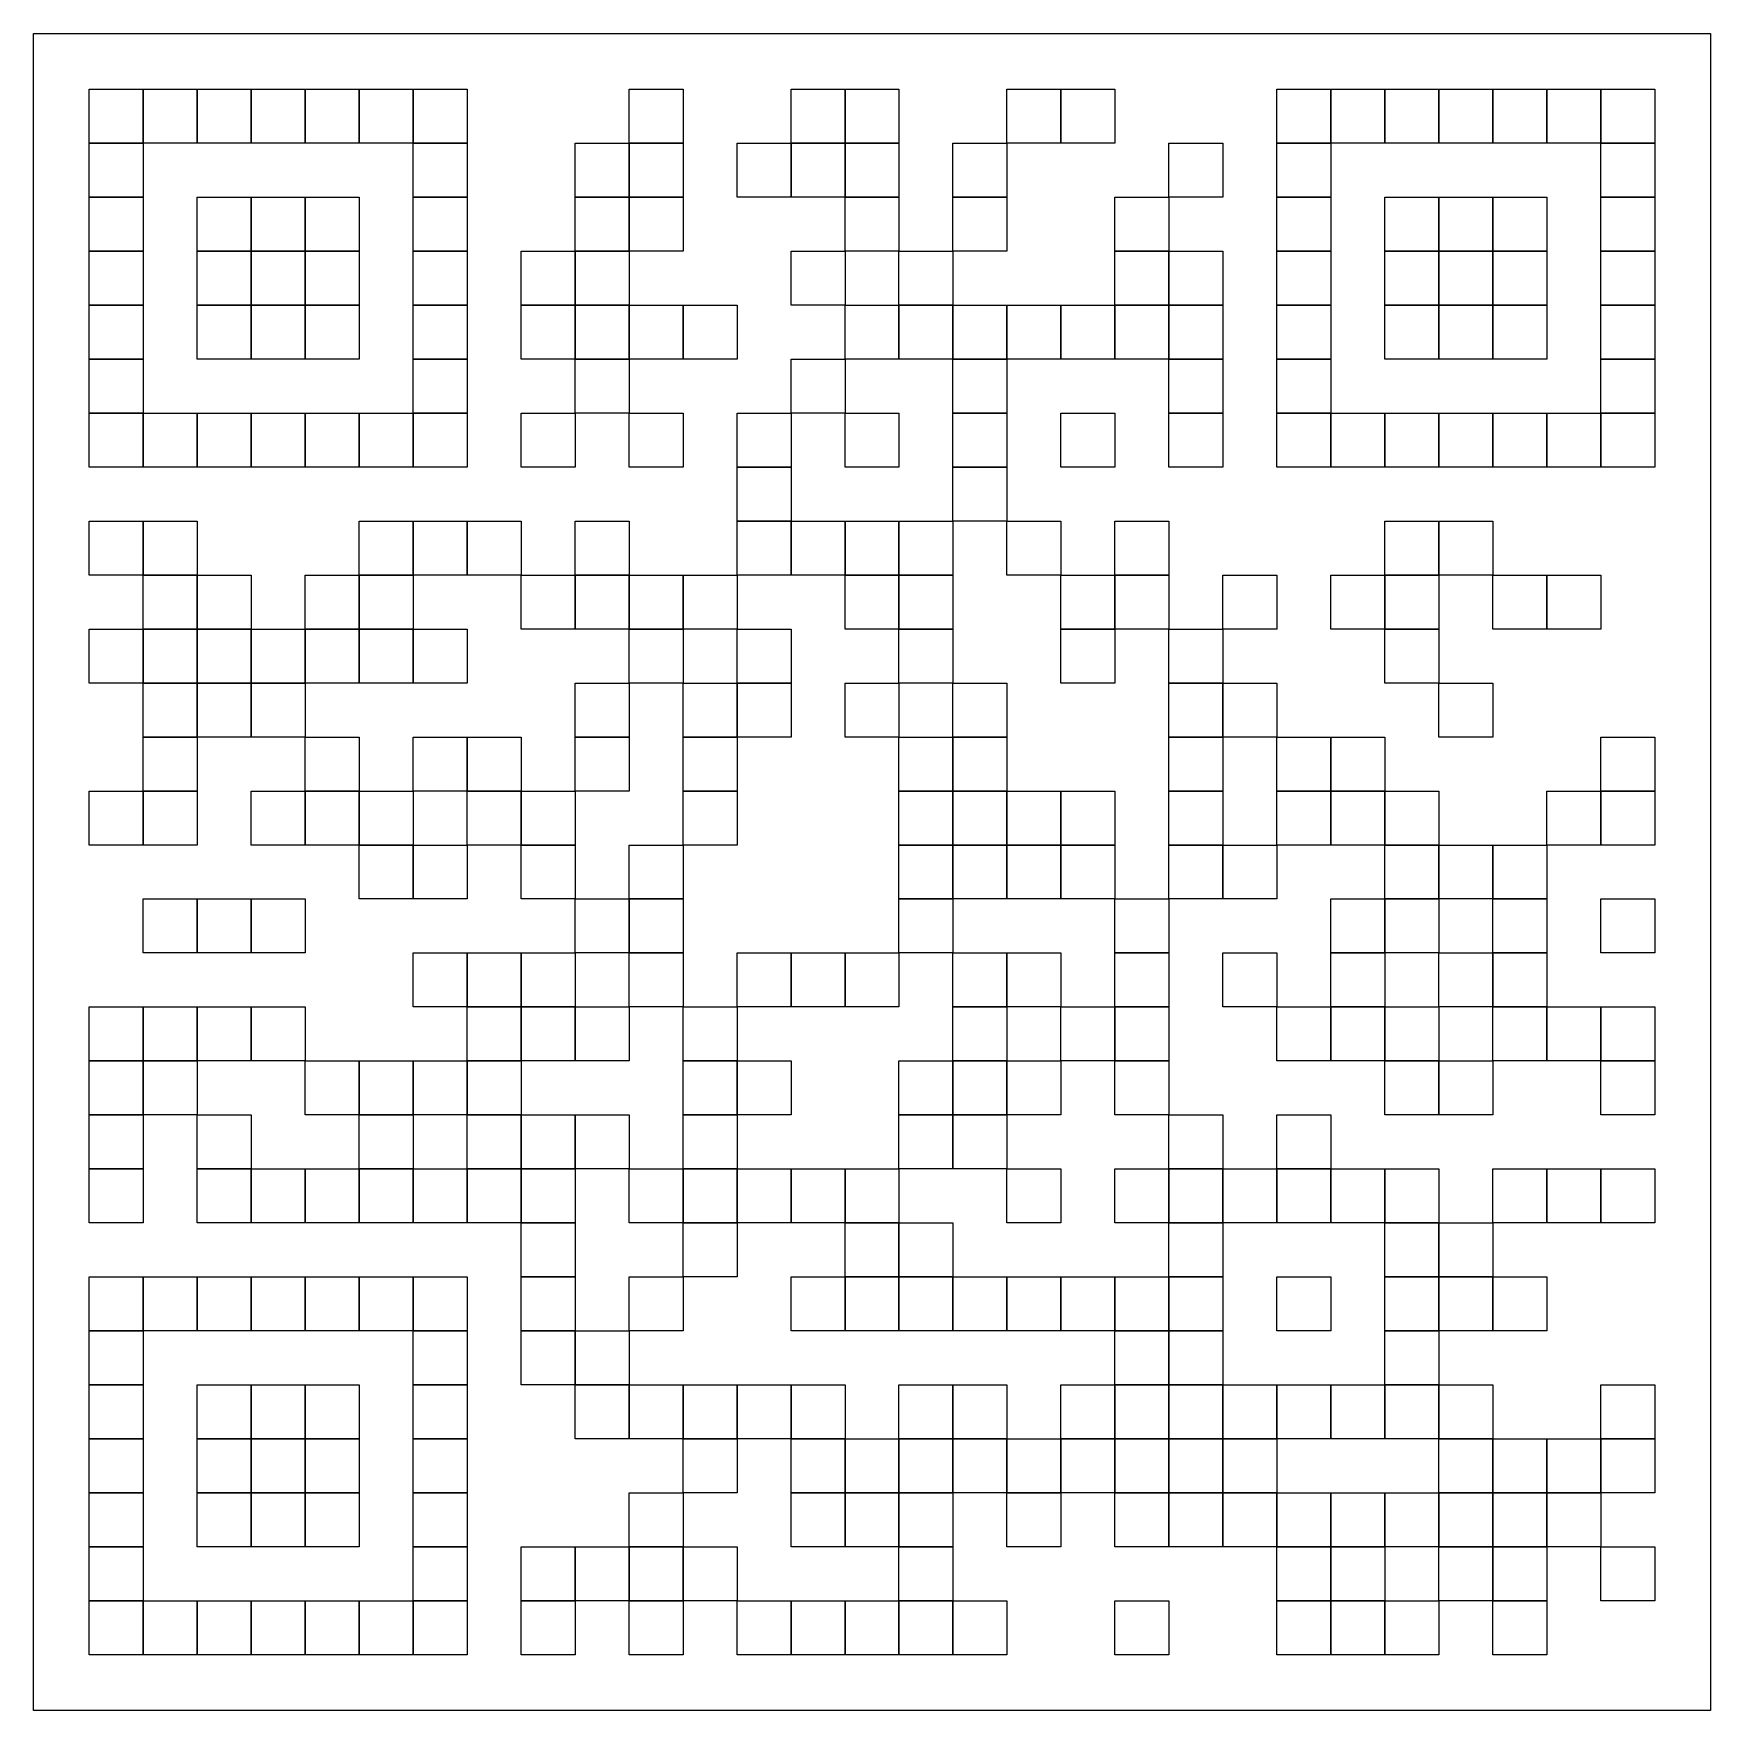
# Model space of a CAD drawing. Extents: x 73 to 573, y 446 to 946.
# Drawn here: x 435.41 to 465.41, y 806.39 to 836.39 of the extents above; entities that cross this region are included whole.
import ezdxf

# ---------------------------------------------------------------- set-up
doc = ezdxf.new("R2010")
doc.units = 0
doc.layers.add('dibujo', color=7, linetype='CONTINUOUS')

msp = doc.modelspace()

# ---------------------------------------------------------------- linework, layer by layer
at = {"layer": 'dibujo', "color": 7}
for points in [[(435.409735, 836.39409), (465.409732, 836.39409), (465.409732, 806.394094), (435.409735, 806.394094), (435.409735, 836.39409)], [(436.402735, 835.40109), (437.368735, 835.40109), (437.368735, 834.43509), (436.402735, 834.43509), (436.402735, 835.40109)], [(437.368735, 835.40109), (438.334735, 835.40109), (438.334735, 834.43509), (437.368735, 834.43509), (437.368735, 835.40109)], [(438.334735, 835.40109), (439.300735, 835.40109), (439.300735, 834.43509), (438.334735, 834.43509), (438.334735, 835.40109)], [(439.300735, 835.40109), (440.266735, 835.40109), (440.266735, 834.43509), (439.300735, 834.43509), (439.300735, 835.40109)], [(440.266735, 835.40109), (441.232734, 835.40109), (441.232734, 834.43509), (440.266735, 834.43509), (440.266735, 835.40109)], [(441.232734, 835.40109), (442.198734, 835.40109), (442.198734, 834.43509), (441.232734, 834.43509), (441.232734, 835.40109)], [(442.198734, 835.40109), (443.164734, 835.40109), (443.164734, 834.43509), (442.198734, 834.43509), (442.198734, 835.40109)], [(446.062734, 835.40109), (447.028734, 835.40109), (447.028734, 834.43509), (446.062734, 834.43509), (446.062734, 835.40109)], [(448.960734, 835.40109), (449.926733, 835.40109), (449.926733, 834.43509), (448.960734, 834.43509), (448.960734, 835.40109)], [(449.926733, 835.40109), (450.892733, 835.40109), (450.892733, 834.43509), (449.926733, 834.43509), (449.926733, 835.40109)], [(452.824733, 835.40109), (453.790733, 835.40109), (453.790733, 834.43509), (452.824733, 834.43509), (452.824733, 835.40109)], [(453.790733, 835.40109), (454.756733, 835.40109), (454.756733, 834.43509), (453.790733, 834.43509), (453.790733, 835.40109)], [(457.654732, 835.40109), (458.620732, 835.40109), (458.620732, 834.43509), (457.654732, 834.43509), (457.654732, 835.40109)], [(458.620732, 835.40109), (459.586732, 835.40109), (459.586732, 834.43509), (458.620732, 834.43509), (458.620732, 835.40109)], [(459.586732, 835.40109), (460.552732, 835.40109), (460.552732, 834.43509), (459.586732, 834.43509), (459.586732, 835.40109)], [(460.552732, 835.40109), (461.518732, 835.40109), (461.518732, 834.43509), (460.552732, 834.43509), (460.552732, 835.40109)], [(461.518732, 835.40109), (462.484732, 835.40109), (462.484732, 834.43509), (461.518732, 834.43509), (461.518732, 835.40109)], [(462.484732, 835.40109), (463.450732, 835.40109), (463.450732, 834.43509), (462.484732, 834.43509), (462.484732, 835.40109)], [(463.450732, 835.40109), (464.416732, 835.40109), (464.416732, 834.43509), (463.450732, 834.43509), (463.450732, 835.40109)], [(436.402735, 834.43509), (437.368735, 834.43509), (437.368735, 833.46909), (436.402735, 833.46909), (436.402735, 834.43509)], [(442.198734, 834.43509), (443.164734, 834.43509), (443.164734, 833.46909), (442.198734, 833.46909), (442.198734, 834.43509)], [(445.096734, 834.43509), (446.062734, 834.43509), (446.062734, 833.46909), (445.096734, 833.46909), (445.096734, 834.43509)], [(446.062734, 834.43509), (447.028734, 834.43509), (447.028734, 833.46909), (446.062734, 833.46909), (446.062734, 834.43509)], [(447.994734, 834.43509), (448.960734, 834.43509), (448.960734, 833.46909), (447.994734, 833.46909), (447.994734, 834.43509)], [(448.960734, 834.43509), (449.926733, 834.43509), (449.926733, 833.46909), (448.960734, 833.46909), (448.960734, 834.43509)], [(449.926733, 834.43509), (450.892733, 834.43509), (450.892733, 833.46909), (449.926733, 833.46909), (449.926733, 834.43509)], [(451.858733, 834.43509), (452.824733, 834.43509), (452.824733, 833.46909), (451.858733, 833.46909), (451.858733, 834.43509)], [(455.722733, 834.43509), (456.688733, 834.43509), (456.688733, 833.46909), (455.722733, 833.46909), (455.722733, 834.43509)], [(457.654732, 834.43509), (458.620732, 834.43509), (458.620732, 833.46909), (457.654732, 833.46909), (457.654732, 834.43509)], [(463.450732, 834.43509), (464.416732, 834.43509), (464.416732, 833.46909), (463.450732, 833.46909), (463.450732, 834.43509)], [(436.402735, 833.46909), (437.368735, 833.46909), (437.368735, 832.503091), (436.402735, 832.503091), (436.402735, 833.46909)], [(438.334735, 833.46909), (439.300735, 833.46909), (439.300735, 832.503091), (438.334735, 832.503091), (438.334735, 833.46909)], [(439.300735, 833.46909), (440.266735, 833.46909), (440.266735, 832.503091), (439.300735, 832.503091), (439.300735, 833.46909)], [(440.266735, 833.46909), (441.232734, 833.46909), (441.232734, 832.503091), (440.266735, 832.503091), (440.266735, 833.46909)], [(442.198734, 833.46909), (443.164734, 833.46909), (443.164734, 832.503091), (442.198734, 832.503091), (442.198734, 833.46909)], [(445.096734, 833.46909), (446.062734, 833.46909), (446.062734, 832.503091), (445.096734, 832.503091), (445.096734, 833.46909)], [(446.062734, 833.46909), (447.028734, 833.46909), (447.028734, 832.503091), (446.062734, 832.503091), (446.062734, 833.46909)], [(449.926733, 833.46909), (450.892733, 833.46909), (450.892733, 832.503091), (449.926733, 832.503091), (449.926733, 833.46909)], [(451.858733, 833.46909), (452.824733, 833.46909), (452.824733, 832.503091), (451.858733, 832.503091), (451.858733, 833.46909)], [(454.756733, 833.46909), (455.722733, 833.46909), (455.722733, 832.503091), (454.756733, 832.503091), (454.756733, 833.46909)], [(457.654732, 833.46909), (458.620732, 833.46909), (458.620732, 832.503091), (457.654732, 832.503091), (457.654732, 833.46909)], [(459.586732, 833.46909), (460.552732, 833.46909), (460.552732, 832.503091), (459.586732, 832.503091), (459.586732, 833.46909)], [(460.552732, 833.46909), (461.518732, 833.46909), (461.518732, 832.503091), (460.552732, 832.503091), (460.552732, 833.46909)], [(461.518732, 833.46909), (462.484732, 833.46909), (462.484732, 832.503091), (461.518732, 832.503091), (461.518732, 833.46909)], [(463.450732, 833.46909), (464.416732, 833.46909), (464.416732, 832.503091), (463.450732, 832.503091), (463.450732, 833.46909)], [(436.402735, 832.503091), (437.368735, 832.503091), (437.368735, 831.537091), (436.402735, 831.537091), (436.402735, 832.503091)], [(438.334735, 832.503091), (439.300735, 832.503091), (439.300735, 831.537091), (438.334735, 831.537091), (438.334735, 832.503091)], [(439.300735, 832.503091), (440.266735, 832.503091), (440.266735, 831.537091), (439.300735, 831.537091), (439.300735, 832.503091)], [(440.266735, 832.503091), (441.232734, 832.503091), (441.232734, 831.537091), (440.266735, 831.537091), (440.266735, 832.503091)], [(442.198734, 832.503091), (443.164734, 832.503091), (443.164734, 831.537091), (442.198734, 831.537091), (442.198734, 832.503091)], [(444.130734, 832.503091), (445.096734, 832.503091), (445.096734, 831.537091), (444.130734, 831.537091), (444.130734, 832.503091)], [(445.096734, 832.503091), (446.062734, 832.503091), (446.062734, 831.537091), (445.096734, 831.537091), (445.096734, 832.503091)], [(448.960734, 832.503091), (449.926733, 832.503091), (449.926733, 831.537091), (448.960734, 831.537091), (448.960734, 832.503091)], [(450.892733, 832.503091), (451.858733, 832.503091), (451.858733, 831.537091), (450.892733, 831.537091), (450.892733, 832.503091)], [(454.756733, 832.503091), (455.722733, 832.503091), (455.722733, 831.537091), (454.756733, 831.537091), (454.756733, 832.503091)], [(455.722733, 832.503091), (456.688733, 832.503091), (456.688733, 831.537091), (455.722733, 831.537091), (455.722733, 832.503091)], [(457.654732, 832.503091), (458.620732, 832.503091), (458.620732, 831.537091), (457.654732, 831.537091), (457.654732, 832.503091)], [(459.586732, 832.503091), (460.552732, 832.503091), (460.552732, 831.537091), (459.586732, 831.537091), (459.586732, 832.503091)], [(460.552732, 832.503091), (461.518732, 832.503091), (461.518732, 831.537091), (460.552732, 831.537091), (460.552732, 832.503091)], [(461.518732, 832.503091), (462.484732, 832.503091), (462.484732, 831.537091), (461.518732, 831.537091), (461.518732, 832.503091)], [(463.450732, 832.503091), (464.416732, 832.503091), (464.416732, 831.537091), (463.450732, 831.537091), (463.450732, 832.503091)], [(436.402735, 831.537091), (437.368735, 831.537091), (437.368735, 830.571091), (436.402735, 830.571091), (436.402735, 831.537091)], [(438.334735, 831.537091), (439.300735, 831.537091), (439.300735, 830.571091), (438.334735, 830.571091), (438.334735, 831.537091)], [(439.300735, 831.537091), (440.266735, 831.537091), (440.266735, 830.571091), (439.300735, 830.571091), (439.300735, 831.537091)], [(440.266735, 831.537091), (441.232734, 831.537091), (441.232734, 830.571091), (440.266735, 830.571091), (440.266735, 831.537091)], [(442.198734, 831.537091), (443.164734, 831.537091), (443.164734, 830.571091), (442.198734, 830.571091), (442.198734, 831.537091)], [(444.130734, 831.537091), (445.096734, 831.537091), (445.096734, 830.571091), (444.130734, 830.571091), (444.130734, 831.537091)], [(445.096734, 831.537091), (446.062734, 831.537091), (446.062734, 830.571091), (445.096734, 830.571091), (445.096734, 831.537091)], [(446.062734, 831.537091), (447.028734, 831.537091), (447.028734, 830.571091), (446.062734, 830.571091), (446.062734, 831.537091)], [(447.028734, 831.537091), (447.994734, 831.537091), (447.994734, 830.571091), (447.028734, 830.571091), (447.028734, 831.537091)], [(449.926733, 831.537091), (450.892733, 831.537091), (450.892733, 830.571091), (449.926733, 830.571091), (449.926733, 831.537091)], [(450.892733, 831.537091), (451.858733, 831.537091), (451.858733, 830.571091), (450.892733, 830.571091), (450.892733, 831.537091)], [(451.858733, 831.537091), (452.824733, 831.537091), (452.824733, 830.571091), (451.858733, 830.571091), (451.858733, 831.537091)], [(452.824733, 831.537091), (453.790733, 831.537091), (453.790733, 830.571091), (452.824733, 830.571091), (452.824733, 831.537091)], [(453.790733, 831.537091), (454.756733, 831.537091), (454.756733, 830.571091), (453.790733, 830.571091), (453.790733, 831.537091)], [(454.756733, 831.537091), (455.722733, 831.537091), (455.722733, 830.571091), (454.756733, 830.571091), (454.756733, 831.537091)], [(455.722733, 831.537091), (456.688733, 831.537091), (456.688733, 830.571091), (455.722733, 830.571091), (455.722733, 831.537091)], [(457.654732, 831.537091), (458.620732, 831.537091), (458.620732, 830.571091), (457.654732, 830.571091), (457.654732, 831.537091)], [(459.586732, 831.537091), (460.552732, 831.537091), (460.552732, 830.571091), (459.586732, 830.571091), (459.586732, 831.537091)], [(460.552732, 831.537091), (461.518732, 831.537091), (461.518732, 830.571091), (460.552732, 830.571091), (460.552732, 831.537091)], [(461.518732, 831.537091), (462.484732, 831.537091), (462.484732, 830.571091), (461.518732, 830.571091), (461.518732, 831.537091)], [(463.450732, 831.537091), (464.416732, 831.537091), (464.416732, 830.571091), (463.450732, 830.571091), (463.450732, 831.537091)], [(436.402735, 830.571091), (437.368735, 830.571091), (437.368735, 829.605091), (436.402735, 829.605091), (436.402735, 830.571091)], [(442.198734, 830.571091), (443.164734, 830.571091), (443.164734, 829.605091), (442.198734, 829.605091), (442.198734, 830.571091)], [(445.096734, 830.571091), (446.062734, 830.571091), (446.062734, 829.605091), (445.096734, 829.605091), (445.096734, 830.571091)], [(448.960734, 830.571091), (449.926733, 830.571091), (449.926733, 829.605091), (448.960734, 829.605091), (448.960734, 830.571091)], [(451.858733, 830.571091), (452.824733, 830.571091), (452.824733, 829.605091), (451.858733, 829.605091), (451.858733, 830.571091)], [(455.722733, 830.571091), (456.688733, 830.571091), (456.688733, 829.605091), (455.722733, 829.605091), (455.722733, 830.571091)], [(457.654732, 830.571091), (458.620732, 830.571091), (458.620732, 829.605091), (457.654732, 829.605091), (457.654732, 830.571091)], [(463.450732, 830.571091), (464.416732, 830.571091), (464.416732, 829.605091), (463.450732, 829.605091), (463.450732, 830.571091)], [(436.402735, 829.605091), (437.368735, 829.605091), (437.368735, 828.639091), (436.402735, 828.639091), (436.402735, 829.605091)], [(437.368735, 829.605091), (438.334735, 829.605091), (438.334735, 828.639091), (437.368735, 828.639091), (437.368735, 829.605091)], [(438.334735, 829.605091), (439.300735, 829.605091), (439.300735, 828.639091), (438.334735, 828.639091), (438.334735, 829.605091)], [(439.300735, 829.605091), (440.266735, 829.605091), (440.266735, 828.639091), (439.300735, 828.639091), (439.300735, 829.605091)], [(440.266735, 829.605091), (441.232734, 829.605091), (441.232734, 828.639091), (440.266735, 828.639091), (440.266735, 829.605091)], [(441.232734, 829.605091), (442.198734, 829.605091), (442.198734, 828.639091), (441.232734, 828.639091), (441.232734, 829.605091)], [(442.198734, 829.605091), (443.164734, 829.605091), (443.164734, 828.639091), (442.198734, 828.639091), (442.198734, 829.605091)], [(444.130734, 829.605091), (445.096734, 829.605091), (445.096734, 828.639091), (444.130734, 828.639091), (444.130734, 829.605091)], [(446.062734, 829.605091), (447.028734, 829.605091), (447.028734, 828.639091), (446.062734, 828.639091), (446.062734, 829.605091)], [(447.994734, 829.605091), (448.960734, 829.605091), (448.960734, 828.639091), (447.994734, 828.639091), (447.994734, 829.605091)], [(449.926733, 829.605091), (450.892733, 829.605091), (450.892733, 828.639091), (449.926733, 828.639091), (449.926733, 829.605091)], [(451.858733, 829.605091), (452.824733, 829.605091), (452.824733, 828.639091), (451.858733, 828.639091), (451.858733, 829.605091)], [(453.790733, 829.605091), (454.756733, 829.605091), (454.756733, 828.639091), (453.790733, 828.639091), (453.790733, 829.605091)], [(455.722733, 829.605091), (456.688733, 829.605091), (456.688733, 828.639091), (455.722733, 828.639091), (455.722733, 829.605091)], [(457.654732, 829.605091), (458.620732, 829.605091), (458.620732, 828.639091), (457.654732, 828.639091), (457.654732, 829.605091)], [(458.620732, 829.605091), (459.586732, 829.605091), (459.586732, 828.639091), (458.620732, 828.639091), (458.620732, 829.605091)], [(459.586732, 829.605091), (460.552732, 829.605091), (460.552732, 828.639091), (459.586732, 828.639091), (459.586732, 829.605091)], [(460.552732, 829.605091), (461.518732, 829.605091), (461.518732, 828.639091), (460.552732, 828.639091), (460.552732, 829.605091)], [(461.518732, 829.605091), (462.484732, 829.605091), (462.484732, 828.639091), (461.518732, 828.639091), (461.518732, 829.605091)], [(462.484732, 829.605091), (463.450732, 829.605091), (463.450732, 828.639091), (462.484732, 828.639091), (462.484732, 829.605091)], [(463.450732, 829.605091), (464.416732, 829.605091), (464.416732, 828.639091), (463.450732, 828.639091), (463.450732, 829.605091)], [(447.994734, 828.639091), (448.960734, 828.639091), (448.960734, 827.673091), (447.994734, 827.673091), (447.994734, 828.639091)], [(451.858733, 828.639091), (452.824733, 828.639091), (452.824733, 827.673091), (451.858733, 827.673091), (451.858733, 828.639091)], [(436.402735, 827.673091), (437.368735, 827.673091), (437.368735, 826.707091), (436.402735, 826.707091), (436.402735, 827.673091)], [(437.368735, 827.673091), (438.334735, 827.673091), (438.334735, 826.707091), (437.368735, 826.707091), (437.368735, 827.673091)], [(441.232734, 827.673091), (442.198734, 827.673091), (442.198734, 826.707091), (441.232734, 826.707091), (441.232734, 827.673091)], [(442.198734, 827.673091), (443.164734, 827.673091), (443.164734, 826.707091), (442.198734, 826.707091), (442.198734, 827.673091)], [(443.164734, 827.673091), (444.130734, 827.673091), (444.130734, 826.707091), (443.164734, 826.707091), (443.164734, 827.673091)], [(445.096734, 827.673091), (446.062734, 827.673091), (446.062734, 826.707091), (445.096734, 826.707091), (445.096734, 827.673091)], [(447.994734, 827.673091), (448.960734, 827.673091), (448.960734, 826.707091), (447.994734, 826.707091), (447.994734, 827.673091)], [(448.960734, 827.673091), (449.926733, 827.673091), (449.926733, 826.707091), (448.960734, 826.707091), (448.960734, 827.673091)], [(449.926733, 827.673091), (450.892733, 827.673091), (450.892733, 826.707091), (449.926733, 826.707091), (449.926733, 827.673091)], [(450.892733, 827.673091), (451.858733, 827.673091), (451.858733, 826.707091), (450.892733, 826.707091), (450.892733, 827.673091)], [(452.824733, 827.673091), (453.790733, 827.673091), (453.790733, 826.707091), (452.824733, 826.707091), (452.824733, 827.673091)], [(454.756733, 827.673091), (455.722733, 827.673091), (455.722733, 826.707091), (454.756733, 826.707091), (454.756733, 827.673091)], [(459.586732, 827.673091), (460.552732, 827.673091), (460.552732, 826.707091), (459.586732, 826.707091), (459.586732, 827.673091)], [(460.552732, 827.673091), (461.518732, 827.673091), (461.518732, 826.707091), (460.552732, 826.707091), (460.552732, 827.673091)], [(437.368735, 826.707091), (438.334735, 826.707091), (438.334735, 825.741091), (437.368735, 825.741091), (437.368735, 826.707091)], [(438.334735, 826.707091), (439.300735, 826.707091), (439.300735, 825.741091), (438.334735, 825.741091), (438.334735, 826.707091)], [(440.266735, 826.707091), (441.232734, 826.707091), (441.232734, 825.741091), (440.266735, 825.741091), (440.266735, 826.707091)], [(441.232734, 826.707091), (442.198734, 826.707091), (442.198734, 825.741091), (441.232734, 825.741091), (441.232734, 826.707091)], [(444.130734, 826.707091), (445.096734, 826.707091), (445.096734, 825.741091), (444.130734, 825.741091), (444.130734, 826.707091)], [(445.096734, 826.707091), (446.062734, 826.707091), (446.062734, 825.741091), (445.096734, 825.741091), (445.096734, 826.707091)], [(446.062734, 826.707091), (447.028734, 826.707091), (447.028734, 825.741091), (446.062734, 825.741091), (446.062734, 826.707091)], [(447.028734, 826.707091), (447.994734, 826.707091), (447.994734, 825.741091), (447.028734, 825.741091), (447.028734, 826.707091)], [(449.926733, 826.707091), (450.892733, 826.707091), (450.892733, 825.741091), (449.926733, 825.741091), (449.926733, 826.707091)], [(450.892733, 826.707091), (451.858733, 826.707091), (451.858733, 825.741091), (450.892733, 825.741091), (450.892733, 826.707091)], [(453.790733, 826.707091), (454.756733, 826.707091), (454.756733, 825.741091), (453.790733, 825.741091), (453.790733, 826.707091)], [(454.756733, 826.707091), (455.722733, 826.707091), (455.722733, 825.741091), (454.756733, 825.741091), (454.756733, 826.707091)], [(456.688733, 826.707091), (457.654732, 826.707091), (457.654732, 825.741091), (456.688733, 825.741091), (456.688733, 826.707091)], [(458.620732, 826.707091), (459.586732, 826.707091), (459.586732, 825.741091), (458.620732, 825.741091), (458.620732, 826.707091)], [(459.586732, 826.707091), (460.552732, 826.707091), (460.552732, 825.741091), (459.586732, 825.741091), (459.586732, 826.707091)], [(461.518732, 826.707091), (462.484732, 826.707091), (462.484732, 825.741091), (461.518732, 825.741091), (461.518732, 826.707091)], [(462.484732, 826.707091), (463.450732, 826.707091), (463.450732, 825.741091), (462.484732, 825.741091), (462.484732, 826.707091)], [(436.402735, 825.741091), (437.368735, 825.741091), (437.368735, 824.775091), (436.402735, 824.775091), (436.402735, 825.741091)], [(437.368735, 825.741091), (438.334735, 825.741091), (438.334735, 824.775091), (437.368735, 824.775091), (437.368735, 825.741091)], [(438.334735, 825.741091), (439.300735, 825.741091), (439.300735, 824.775091), (438.334735, 824.775091), (438.334735, 825.741091)], [(439.300735, 825.741091), (440.266735, 825.741091), (440.266735, 824.775091), (439.300735, 824.775091), (439.300735, 825.741091)], [(440.266735, 825.741091), (441.232734, 825.741091), (441.232734, 824.775091), (440.266735, 824.775091), (440.266735, 825.741091)], [(441.232734, 825.741091), (442.198734, 825.741091), (442.198734, 824.775091), (441.232734, 824.775091), (441.232734, 825.741091)], [(442.198734, 825.741091), (443.164734, 825.741091), (443.164734, 824.775091), (442.198734, 824.775091), (442.198734, 825.741091)], [(446.062734, 825.741091), (447.028734, 825.741091), (447.028734, 824.775091), (446.062734, 824.775091), (446.062734, 825.741091)], [(447.994734, 825.741091), (448.960734, 825.741091), (448.960734, 824.775091), (447.994734, 824.775091), (447.994734, 825.741091)], [(450.892733, 825.741091), (451.858733, 825.741091), (451.858733, 824.775091), (450.892733, 824.775091), (450.892733, 825.741091)], [(453.790733, 825.741091), (454.756733, 825.741091), (454.756733, 824.775091), (453.790733, 824.775091), (453.790733, 825.741091)], [(455.722733, 825.741091), (456.688733, 825.741091), (456.688733, 824.775091), (455.722733, 824.775091), (455.722733, 825.741091)], [(459.586732, 825.741091), (460.552732, 825.741091), (460.552732, 824.775091), (459.586732, 824.775091), (459.586732, 825.741091)], [(437.368735, 824.775091), (438.334735, 824.775091), (438.334735, 823.809092), (437.368735, 823.809092), (437.368735, 824.775091)], [(438.334735, 824.775091), (439.300735, 824.775091), (439.300735, 823.809092), (438.334735, 823.809092), (438.334735, 824.775091)], [(439.300735, 824.775091), (440.266735, 824.775091), (440.266735, 823.809092), (439.300735, 823.809092), (439.300735, 824.775091)], [(445.096734, 824.775091), (446.062734, 824.775091), (446.062734, 823.809092), (445.096734, 823.809092), (445.096734, 824.775091)], [(447.028734, 824.775091), (447.994734, 824.775091), (447.994734, 823.809092), (447.028734, 823.809092), (447.028734, 824.775091)], [(447.994734, 824.775091), (448.960734, 824.775091), (448.960734, 823.809092), (447.994734, 823.809092), (447.994734, 824.775091)], [(449.926733, 824.775091), (450.892733, 824.775091), (450.892733, 823.809092), (449.926733, 823.809092), (449.926733, 824.775091)], [(451.858733, 824.775091), (452.824733, 824.775091), (452.824733, 823.809092), (451.858733, 823.809092), (451.858733, 824.775091)], [(455.722733, 824.775091), (456.688733, 824.775091), (456.688733, 823.809092), (455.722733, 823.809092), (455.722733, 824.775091)], [(456.688733, 824.775091), (457.654732, 824.775091), (457.654732, 823.809092), (456.688733, 823.809092), (456.688733, 824.775091)], [(460.552732, 824.775091), (461.518732, 824.775091), (461.518732, 823.809092), (460.552732, 823.809092), (460.552732, 824.775091)], [(437.368735, 823.809092), (438.334735, 823.809092), (438.334735, 822.843092), (437.368735, 822.843092), (437.368735, 823.809092)], [(440.266735, 823.809092), (441.232734, 823.809092), (441.232734, 822.843092), (440.266735, 822.843092), (440.266735, 823.809092)], [(442.198734, 823.809092), (443.164734, 823.809092), (443.164734, 822.843092), (442.198734, 822.843092), (442.198734, 823.809092)], [(443.164734, 823.809092), (444.130734, 823.809092), (444.130734, 822.843092), (443.164734, 822.843092), (443.164734, 823.809092)], [(445.096734, 823.809092), (446.062734, 823.809092), (446.062734, 822.843092), (445.096734, 822.843092), (445.096734, 823.809092)], [(447.028734, 823.809092), (447.994734, 823.809092), (447.994734, 822.843092), (447.028734, 822.843092), (447.028734, 823.809092)], [(450.892733, 823.809092), (451.858733, 823.809092), (451.858733, 822.843092), (450.892733, 822.843092), (450.892733, 823.809092)], [(451.858733, 823.809092), (452.824733, 823.809092), (452.824733, 822.843092), (451.858733, 822.843092), (451.858733, 823.809092)], [(455.722733, 823.809092), (456.688733, 823.809092), (456.688733, 822.843092), (455.722733, 822.843092), (455.722733, 823.809092)], [(457.654732, 823.809092), (458.620732, 823.809092), (458.620732, 822.843092), (457.654732, 822.843092), (457.654732, 823.809092)], [(458.620732, 823.809092), (459.586732, 823.809092), (459.586732, 822.843092), (458.620732, 822.843092), (458.620732, 823.809092)], [(463.450732, 823.809092), (464.416732, 823.809092), (464.416732, 822.843092), (463.450732, 822.843092), (463.450732, 823.809092)], [(436.402735, 822.843092), (437.368735, 822.843092), (437.368735, 821.877092), (436.402735, 821.877092), (436.402735, 822.843092)], [(437.368735, 822.843092), (438.334735, 822.843092), (438.334735, 821.877092), (437.368735, 821.877092), (437.368735, 822.843092)], [(439.300735, 822.843092), (440.266735, 822.843092), (440.266735, 821.877092), (439.300735, 821.877092), (439.300735, 822.843092)], [(440.266735, 822.843092), (441.232734, 822.843092), (441.232734, 821.877092), (440.266735, 821.877092), (440.266735, 822.843092)], [(441.232734, 822.843092), (442.198734, 822.843092), (442.198734, 821.877092), (441.232734, 821.877092), (441.232734, 822.843092)], [(443.164734, 822.843092), (444.130734, 822.843092), (444.130734, 821.877092), (443.164734, 821.877092), (443.164734, 822.843092)], [(444.130734, 822.843092), (445.096734, 822.843092), (445.096734, 821.877092), (444.130734, 821.877092), (444.130734, 822.843092)], [(447.028734, 822.843092), (447.994734, 822.843092), (447.994734, 821.877092), (447.028734, 821.877092), (447.028734, 822.843092)], [(450.892733, 822.843092), (451.858733, 822.843092), (451.858733, 821.877092), (450.892733, 821.877092), (450.892733, 822.843092)], [(451.858733, 822.843092), (452.824733, 822.843092), (452.824733, 821.877092), (451.858733, 821.877092), (451.858733, 822.843092)], [(452.824733, 822.843092), (453.790733, 822.843092), (453.790733, 821.877092), (452.824733, 821.877092), (452.824733, 822.843092)], [(453.790733, 822.843092), (454.756733, 822.843092), (454.756733, 821.877092), (453.790733, 821.877092), (453.790733, 822.843092)], [(455.722733, 822.843092), (456.688733, 822.843092), (456.688733, 821.877092), (455.722733, 821.877092), (455.722733, 822.843092)], [(457.654732, 822.843092), (458.620732, 822.843092), (458.620732, 821.877092), (457.654732, 821.877092), (457.654732, 822.843092)], [(458.620732, 822.843092), (459.586732, 822.843092), (459.586732, 821.877092), (458.620732, 821.877092), (458.620732, 822.843092)], [(459.586732, 822.843092), (460.552732, 822.843092), (460.552732, 821.877092), (459.586732, 821.877092), (459.586732, 822.843092)], [(462.484732, 822.843092), (463.450732, 822.843092), (463.450732, 821.877092), (462.484732, 821.877092), (462.484732, 822.843092)], [(463.450732, 822.843092), (464.416732, 822.843092), (464.416732, 821.877092), (463.450732, 821.877092), (463.450732, 822.843092)], [(441.232734, 821.877092), (442.198734, 821.877092), (442.198734, 820.911092), (441.232734, 820.911092), (441.232734, 821.877092)], [(442.198734, 821.877092), (443.164734, 821.877092), (443.164734, 820.911092), (442.198734, 820.911092), (442.198734, 821.877092)], [(444.130734, 821.877092), (445.096734, 821.877092), (445.096734, 820.911092), (444.130734, 820.911092), (444.130734, 821.877092)], [(446.062734, 821.877092), (447.028734, 821.877092), (447.028734, 820.911092), (446.062734, 820.911092), (446.062734, 821.877092)], [(450.892733, 821.877092), (451.858733, 821.877092), (451.858733, 820.911092), (450.892733, 820.911092), (450.892733, 821.877092)], [(451.858733, 821.877092), (452.824733, 821.877092), (452.824733, 820.911092), (451.858733, 820.911092), (451.858733, 821.877092)], [(452.824733, 821.877092), (453.790733, 821.877092), (453.790733, 820.911092), (452.824733, 820.911092), (452.824733, 821.877092)], [(453.790733, 821.877092), (454.756733, 821.877092), (454.756733, 820.911092), (453.790733, 820.911092), (453.790733, 821.877092)], [(455.722733, 821.877092), (456.688733, 821.877092), (456.688733, 820.911092), (455.722733, 820.911092), (455.722733, 821.877092)], [(456.688733, 821.877092), (457.654732, 821.877092), (457.654732, 820.911092), (456.688733, 820.911092), (456.688733, 821.877092)], [(459.586732, 821.877092), (460.552732, 821.877092), (460.552732, 820.911092), (459.586732, 820.911092), (459.586732, 821.877092)], [(460.552732, 821.877092), (461.518732, 821.877092), (461.518732, 820.911092), (460.552732, 820.911092), (460.552732, 821.877092)], [(461.518732, 821.877092), (462.484732, 821.877092), (462.484732, 820.911092), (461.518732, 820.911092), (461.518732, 821.877092)], [(437.368735, 820.911092), (438.334735, 820.911092), (438.334735, 819.945092), (437.368735, 819.945092), (437.368735, 820.911092)], [(438.334735, 820.911092), (439.300735, 820.911092), (439.300735, 819.945092), (438.334735, 819.945092), (438.334735, 820.911092)], [(439.300735, 820.911092), (440.266735, 820.911092), (440.266735, 819.945092), (439.300735, 819.945092), (439.300735, 820.911092)], [(445.096734, 820.911092), (446.062734, 820.911092), (446.062734, 819.945092), (445.096734, 819.945092), (445.096734, 820.911092)], [(446.062734, 820.911092), (447.028734, 820.911092), (447.028734, 819.945092), (446.062734, 819.945092), (446.062734, 820.911092)], [(450.892733, 820.911092), (451.858733, 820.911092), (451.858733, 819.945092), (450.892733, 819.945092), (450.892733, 820.911092)], [(454.756733, 820.911092), (455.722733, 820.911092), (455.722733, 819.945092), (454.756733, 819.945092), (454.756733, 820.911092)], [(458.620732, 820.911092), (459.586732, 820.911092), (459.586732, 819.945092), (458.620732, 819.945092), (458.620732, 820.911092)], [(459.586732, 820.911092), (460.552732, 820.911092), (460.552732, 819.945092), (459.586732, 819.945092), (459.586732, 820.911092)], [(461.518732, 820.911092), (462.484732, 820.911092), (462.484732, 819.945092), (461.518732, 819.945092), (461.518732, 820.911092)], [(463.450732, 820.911092), (464.416732, 820.911092), (464.416732, 819.945092), (463.450732, 819.945092), (463.450732, 820.911092)], [(442.198734, 819.945092), (443.164734, 819.945092), (443.164734, 818.979092), (442.198734, 818.979092), (442.198734, 819.945092)], [(443.164734, 819.945092), (444.130734, 819.945092), (444.130734, 818.979092), (443.164734, 818.979092), (443.164734, 819.945092)], [(444.130734, 819.945092), (445.096734, 819.945092), (445.096734, 818.979092), (444.130734, 818.979092), (444.130734, 819.945092)], [(446.062734, 819.945092), (447.028734, 819.945092), (447.028734, 818.979092), (446.062734, 818.979092), (446.062734, 819.945092)], [(447.994734, 819.945092), (448.960734, 819.945092), (448.960734, 818.979092), (447.994734, 818.979092), (447.994734, 819.945092)], [(448.960734, 819.945092), (449.926733, 819.945092), (449.926733, 818.979092), (448.960734, 818.979092), (448.960734, 819.945092)], [(449.926733, 819.945092), (450.892733, 819.945092), (450.892733, 818.979092), (449.926733, 818.979092), (449.926733, 819.945092)], [(451.858733, 819.945092), (452.824733, 819.945092), (452.824733, 818.979092), (451.858733, 818.979092), (451.858733, 819.945092)], [(452.824733, 819.945092), (453.790733, 819.945092), (453.790733, 818.979092), (452.824733, 818.979092), (452.824733, 819.945092)], [(454.756733, 819.945092), (455.722733, 819.945092), (455.722733, 818.979092), (454.756733, 818.979092), (454.756733, 819.945092)], [(456.688733, 819.945092), (457.654732, 819.945092), (457.654732, 818.979092), (456.688733, 818.979092), (456.688733, 819.945092)], [(458.620732, 819.945092), (459.586732, 819.945092), (459.586732, 818.979092), (458.620732, 818.979092), (458.620732, 819.945092)], [(460.552732, 819.945092), (461.518732, 819.945092), (461.518732, 818.979092), (460.552732, 818.979092), (460.552732, 819.945092)], [(461.518732, 819.945092), (462.484732, 819.945092), (462.484732, 818.979092), (461.518732, 818.979092), (461.518732, 819.945092)], [(436.402735, 818.979092), (437.368735, 818.979092), (437.368735, 818.013092), (436.402735, 818.013092), (436.402735, 818.979092)], [(437.368735, 818.979092), (438.334735, 818.979092), (438.334735, 818.013092), (437.368735, 818.013092), (437.368735, 818.979092)], [(438.334735, 818.979092), (439.300735, 818.979092), (439.300735, 818.013092), (438.334735, 818.013092), (438.334735, 818.979092)], [(439.300735, 818.979092), (440.266735, 818.979092), (440.266735, 818.013092), (439.300735, 818.013092), (439.300735, 818.979092)], [(443.164734, 818.979092), (444.130734, 818.979092), (444.130734, 818.013092), (443.164734, 818.013092), (443.164734, 818.979092)], [(444.130734, 818.979092), (445.096734, 818.979092), (445.096734, 818.013092), (444.130734, 818.013092), (444.130734, 818.979092)], [(445.096734, 818.979092), (446.062734, 818.979092), (446.062734, 818.013092), (445.096734, 818.013092), (445.096734, 818.979092)], [(447.028734, 818.979092), (447.994734, 818.979092), (447.994734, 818.013092), (447.028734, 818.013092), (447.028734, 818.979092)], [(451.858733, 818.979092), (452.824733, 818.979092), (452.824733, 818.013092), (451.858733, 818.013092), (451.858733, 818.979092)], [(453.790733, 818.979092), (454.756733, 818.979092), (454.756733, 818.013092), (453.790733, 818.013092), (453.790733, 818.979092)], [(454.756733, 818.979092), (455.722733, 818.979092), (455.722733, 818.013092), (454.756733, 818.013092), (454.756733, 818.979092)], [(457.654732, 818.979092), (458.620732, 818.979092), (458.620732, 818.013092), (457.654732, 818.013092), (457.654732, 818.979092)], [(458.620732, 818.979092), (459.586732, 818.979092), (459.586732, 818.013092), (458.620732, 818.013092), (458.620732, 818.979092)], [(459.586732, 818.979092), (460.552732, 818.979092), (460.552732, 818.013092), (459.586732, 818.013092), (459.586732, 818.979092)], [(461.518732, 818.979092), (462.484732, 818.979092), (462.484732, 818.013092), (461.518732, 818.013092), (461.518732, 818.979092)], [(462.484732, 818.979092), (463.450732, 818.979092), (463.450732, 818.013092), (462.484732, 818.013092), (462.484732, 818.979092)], [(463.450732, 818.979092), (464.416732, 818.979092), (464.416732, 818.013092), (463.450732, 818.013092), (463.450732, 818.979092)], [(436.402735, 818.013092), (437.368735, 818.013092), (437.368735, 817.047092), (436.402735, 817.047092), (436.402735, 818.013092)], [(437.368735, 818.013092), (438.334735, 818.013092), (438.334735, 817.047092), (437.368735, 817.047092), (437.368735, 818.013092)], [(440.266735, 818.013092), (441.232734, 818.013092), (441.232734, 817.047092), (440.266735, 817.047092), (440.266735, 818.013092)], [(441.232734, 818.013092), (442.198734, 818.013092), (442.198734, 817.047092), (441.232734, 817.047092), (441.232734, 818.013092)], [(442.198734, 818.013092), (443.164734, 818.013092), (443.164734, 817.047092), (442.198734, 817.047092), (442.198734, 818.013092)], [(443.164734, 818.013092), (444.130734, 818.013092), (444.130734, 817.047092), (443.164734, 817.047092), (443.164734, 818.013092)], [(447.028734, 818.013092), (447.994734, 818.013092), (447.994734, 817.047092), (447.028734, 817.047092), (447.028734, 818.013092)], [(447.994734, 818.013092), (448.960734, 818.013092), (448.960734, 817.047092), (447.994734, 817.047092), (447.994734, 818.013092)], [(450.892733, 818.013092), (451.858733, 818.013092), (451.858733, 817.047092), (450.892733, 817.047092), (450.892733, 818.013092)], [(451.858733, 818.013092), (452.824733, 818.013092), (452.824733, 817.047092), (451.858733, 817.047092), (451.858733, 818.013092)], [(452.824733, 818.013092), (453.790733, 818.013092), (453.790733, 817.047092), (452.824733, 817.047092), (452.824733, 818.013092)], [(454.756733, 818.013092), (455.722733, 818.013092), (455.722733, 817.047092), (454.756733, 817.047092), (454.756733, 818.013092)], [(459.586732, 818.013092), (460.552732, 818.013092), (460.552732, 817.047092), (459.586732, 817.047092), (459.586732, 818.013092)], [(460.552732, 818.013092), (461.518732, 818.013092), (461.518732, 817.047092), (460.552732, 817.047092), (460.552732, 818.013092)], [(463.450732, 818.013092), (464.416732, 818.013092), (464.416732, 817.047092), (463.450732, 817.047092), (463.450732, 818.013092)], [(436.402735, 817.047092), (437.368735, 817.047092), (437.368735, 816.081092), (436.402735, 816.081092), (436.402735, 817.047092)], [(438.334735, 817.047092), (439.300735, 817.047092), (439.300735, 816.081092), (438.334735, 816.081092), (438.334735, 817.047092)], [(441.232734, 817.047092), (442.198734, 817.047092), (442.198734, 816.081092), (441.232734, 816.081092), (441.232734, 817.047092)], [(443.164734, 817.047092), (444.130734, 817.047092), (444.130734, 816.081092), (443.164734, 816.081092), (443.164734, 817.047092)], [(444.130734, 817.047092), (445.096734, 817.047092), (445.096734, 816.081092), (444.130734, 816.081092), (444.130734, 817.047092)], [(445.096734, 817.047092), (446.062734, 817.047092), (446.062734, 816.081092), (445.096734, 816.081092), (445.096734, 817.047092)], [(447.028734, 817.047092), (447.994734, 817.047092), (447.994734, 816.081092), (447.028734, 816.081092), (447.028734, 817.047092)], [(450.892733, 817.047092), (451.858733, 817.047092), (451.858733, 816.081092), (450.892733, 816.081092), (450.892733, 817.047092)], [(451.858733, 817.047092), (452.824733, 817.047092), (452.824733, 816.081092), (451.858733, 816.081092), (451.858733, 817.047092)], [(455.722733, 817.047092), (456.688733, 817.047092), (456.688733, 816.081092), (455.722733, 816.081092), (455.722733, 817.047092)], [(457.654732, 817.047092), (458.620732, 817.047092), (458.620732, 816.081092), (457.654732, 816.081092), (457.654732, 817.047092)], [(436.402735, 816.081092), (437.368735, 816.081092), (437.368735, 815.115093), (436.402735, 815.115093), (436.402735, 816.081092)], [(438.334735, 816.081092), (439.300735, 816.081092), (439.300735, 815.115093), (438.334735, 815.115093), (438.334735, 816.081092)], [(439.300735, 816.081092), (440.266735, 816.081092), (440.266735, 815.115093), (439.300735, 815.115093), (439.300735, 816.081092)], [(440.266735, 816.081092), (441.232734, 816.081092), (441.232734, 815.115093), (440.266735, 815.115093), (440.266735, 816.081092)], [(441.232734, 816.081092), (442.198734, 816.081092), (442.198734, 815.115093), (441.232734, 815.115093), (441.232734, 816.081092)], [(442.198734, 816.081092), (443.164734, 816.081092), (443.164734, 815.115093), (442.198734, 815.115093), (442.198734, 816.081092)], [(443.164734, 816.081092), (444.130734, 816.081092), (444.130734, 815.115093), (443.164734, 815.115093), (443.164734, 816.081092)], [(444.130734, 816.081092), (445.096734, 816.081092), (445.096734, 815.115093), (444.130734, 815.115093), (444.130734, 816.081092)], [(446.062734, 816.081092), (447.028734, 816.081092), (447.028734, 815.115093), (446.062734, 815.115093), (446.062734, 816.081092)], [(447.028734, 816.081092), (447.994734, 816.081092), (447.994734, 815.115093), (447.028734, 815.115093), (447.028734, 816.081092)], [(447.994734, 816.081092), (448.960734, 816.081092), (448.960734, 815.115093), (447.994734, 815.115093), (447.994734, 816.081092)], [(448.960734, 816.081092), (449.926733, 816.081092), (449.926733, 815.115093), (448.960734, 815.115093), (448.960734, 816.081092)], [(449.926733, 816.081092), (450.892733, 816.081092), (450.892733, 815.115093), (449.926733, 815.115093), (449.926733, 816.081092)], [(452.824733, 816.081092), (453.790733, 816.081092), (453.790733, 815.115093), (452.824733, 815.115093), (452.824733, 816.081092)], [(454.756733, 816.081092), (455.722733, 816.081092), (455.722733, 815.115093), (454.756733, 815.115093), (454.756733, 816.081092)], [(455.722733, 816.081092), (456.688733, 816.081092), (456.688733, 815.115093), (455.722733, 815.115093), (455.722733, 816.081092)], [(456.688733, 816.081092), (457.654732, 816.081092), (457.654732, 815.115093), (456.688733, 815.115093), (456.688733, 816.081092)], [(457.654732, 816.081092), (458.620732, 816.081092), (458.620732, 815.115093), (457.654732, 815.115093), (457.654732, 816.081092)], [(458.620732, 816.081092), (459.586732, 816.081092), (459.586732, 815.115093), (458.620732, 815.115093), (458.620732, 816.081092)], [(459.586732, 816.081092), (460.552732, 816.081092), (460.552732, 815.115093), (459.586732, 815.115093), (459.586732, 816.081092)], [(461.518732, 816.081092), (462.484732, 816.081092), (462.484732, 815.115093), (461.518732, 815.115093), (461.518732, 816.081092)], [(462.484732, 816.081092), (463.450732, 816.081092), (463.450732, 815.115093), (462.484732, 815.115093), (462.484732, 816.081092)], [(463.450732, 816.081092), (464.416732, 816.081092), (464.416732, 815.115093), (463.450732, 815.115093), (463.450732, 816.081092)], [(444.130734, 815.115093), (445.096734, 815.115093), (445.096734, 814.149093), (444.130734, 814.149093), (444.130734, 815.115093)], [(447.028734, 815.115093), (447.994734, 815.115093), (447.994734, 814.149093), (447.028734, 814.149093), (447.028734, 815.115093)], [(449.926733, 815.115093), (450.892733, 815.115093), (450.892733, 814.149093), (449.926733, 814.149093), (449.926733, 815.115093)], [(450.892733, 815.115093), (451.858733, 815.115093), (451.858733, 814.149093), (450.892733, 814.149093), (450.892733, 815.115093)], [(455.722733, 815.115093), (456.688733, 815.115093), (456.688733, 814.149093), (455.722733, 814.149093), (455.722733, 815.115093)], [(459.586732, 815.115093), (460.552732, 815.115093), (460.552732, 814.149093), (459.586732, 814.149093), (459.586732, 815.115093)], [(460.552732, 815.115093), (461.518732, 815.115093), (461.518732, 814.149093), (460.552732, 814.149093), (460.552732, 815.115093)], [(436.402735, 814.149093), (437.368735, 814.149093), (437.368735, 813.183093), (436.402735, 813.183093), (436.402735, 814.149093)], [(437.368735, 814.149093), (438.334735, 814.149093), (438.334735, 813.183093), (437.368735, 813.183093), (437.368735, 814.149093)], [(438.334735, 814.149093), (439.300735, 814.149093), (439.300735, 813.183093), (438.334735, 813.183093), (438.334735, 814.149093)], [(439.300735, 814.149093), (440.266735, 814.149093), (440.266735, 813.183093), (439.300735, 813.183093), (439.300735, 814.149093)], [(440.266735, 814.149093), (441.232734, 814.149093), (441.232734, 813.183093), (440.266735, 813.183093), (440.266735, 814.149093)], [(441.232734, 814.149093), (442.198734, 814.149093), (442.198734, 813.183093), (441.232734, 813.183093), (441.232734, 814.149093)], [(442.198734, 814.149093), (443.164734, 814.149093), (443.164734, 813.183093), (442.198734, 813.183093), (442.198734, 814.149093)], [(444.130734, 814.149093), (445.096734, 814.149093), (445.096734, 813.183093), (444.130734, 813.183093), (444.130734, 814.149093)], [(446.062734, 814.149093), (447.028734, 814.149093), (447.028734, 813.183093), (446.062734, 813.183093), (446.062734, 814.149093)], [(448.960734, 814.149093), (449.926733, 814.149093), (449.926733, 813.183093), (448.960734, 813.183093), (448.960734, 814.149093)], [(449.926733, 814.149093), (450.892733, 814.149093), (450.892733, 813.183093), (449.926733, 813.183093), (449.926733, 814.149093)], [(450.892733, 814.149093), (451.858733, 814.149093), (451.858733, 813.183093), (450.892733, 813.183093), (450.892733, 814.149093)], [(451.858733, 814.149093), (452.824733, 814.149093), (452.824733, 813.183093), (451.858733, 813.183093), (451.858733, 814.149093)], [(452.824733, 814.149093), (453.790733, 814.149093), (453.790733, 813.183093), (452.824733, 813.183093), (452.824733, 814.149093)], [(453.790733, 814.149093), (454.756733, 814.149093), (454.756733, 813.183093), (453.790733, 813.183093), (453.790733, 814.149093)], [(454.756733, 814.149093), (455.722733, 814.149093), (455.722733, 813.183093), (454.756733, 813.183093), (454.756733, 814.149093)], [(455.722733, 814.149093), (456.688733, 814.149093), (456.688733, 813.183093), (455.722733, 813.183093), (455.722733, 814.149093)], [(457.654732, 814.149093), (458.620732, 814.149093), (458.620732, 813.183093), (457.654732, 813.183093), (457.654732, 814.149093)], [(459.586732, 814.149093), (460.552732, 814.149093), (460.552732, 813.183093), (459.586732, 813.183093), (459.586732, 814.149093)], [(460.552732, 814.149093), (461.518732, 814.149093), (461.518732, 813.183093), (460.552732, 813.183093), (460.552732, 814.149093)], [(461.518732, 814.149093), (462.484732, 814.149093), (462.484732, 813.183093), (461.518732, 813.183093), (461.518732, 814.149093)], [(436.402735, 813.183093), (437.368735, 813.183093), (437.368735, 812.217093), (436.402735, 812.217093), (436.402735, 813.183093)], [(442.198734, 813.183093), (443.164734, 813.183093), (443.164734, 812.217093), (442.198734, 812.217093), (442.198734, 813.183093)], [(444.130734, 813.183093), (445.096734, 813.183093), (445.096734, 812.217093), (444.130734, 812.217093), (444.130734, 813.183093)], [(445.096734, 813.183093), (446.062734, 813.183093), (446.062734, 812.217093), (445.096734, 812.217093), (445.096734, 813.183093)], [(454.756733, 813.183093), (455.722733, 813.183093), (455.722733, 812.217093), (454.756733, 812.217093), (454.756733, 813.183093)], [(455.722733, 813.183093), (456.688733, 813.183093), (456.688733, 812.217093), (455.722733, 812.217093), (455.722733, 813.183093)], [(459.586732, 813.183093), (460.552732, 813.183093), (460.552732, 812.217093), (459.586732, 812.217093), (459.586732, 813.183093)], [(436.402735, 812.217093), (437.368735, 812.217093), (437.368735, 811.251093), (436.402735, 811.251093), (436.402735, 812.217093)], [(438.334735, 812.217093), (439.300735, 812.217093), (439.300735, 811.251093), (438.334735, 811.251093), (438.334735, 812.217093)], [(439.300735, 812.217093), (440.266735, 812.217093), (440.266735, 811.251093), (439.300735, 811.251093), (439.300735, 812.217093)], [(440.266735, 812.217093), (441.232734, 812.217093), (441.232734, 811.251093), (440.266735, 811.251093), (440.266735, 812.217093)], [(442.198734, 812.217093), (443.164734, 812.217093), (443.164734, 811.251093), (442.198734, 811.251093), (442.198734, 812.217093)], [(445.096734, 812.217093), (446.062734, 812.217093), (446.062734, 811.251093), (445.096734, 811.251093), (445.096734, 812.217093)], [(446.062734, 812.217093), (447.028734, 812.217093), (447.028734, 811.251093), (446.062734, 811.251093), (446.062734, 812.217093)], [(447.028734, 812.217093), (447.994734, 812.217093), (447.994734, 811.251093), (447.028734, 811.251093), (447.028734, 812.217093)], [(447.994734, 812.217093), (448.960734, 812.217093), (448.960734, 811.251093), (447.994734, 811.251093), (447.994734, 812.217093)], [(448.960734, 812.217093), (449.926733, 812.217093), (449.926733, 811.251093), (448.960734, 811.251093), (448.960734, 812.217093)], [(450.892733, 812.217093), (451.858733, 812.217093), (451.858733, 811.251093), (450.892733, 811.251093), (450.892733, 812.217093)], [(451.858733, 812.217093), (452.824733, 812.217093), (452.824733, 811.251093), (451.858733, 811.251093), (451.858733, 812.217093)], [(453.790733, 812.217093), (454.756733, 812.217093), (454.756733, 811.251093), (453.790733, 811.251093), (453.790733, 812.217093)], [(454.756733, 812.217093), (455.722733, 812.217093), (455.722733, 811.251093), (454.756733, 811.251093), (454.756733, 812.217093)], [(455.722733, 812.217093), (456.688733, 812.217093), (456.688733, 811.251093), (455.722733, 811.251093), (455.722733, 812.217093)], [(456.688733, 812.217093), (457.654732, 812.217093), (457.654732, 811.251093), (456.688733, 811.251093), (456.688733, 812.217093)], [(457.654732, 812.217093), (458.620732, 812.217093), (458.620732, 811.251093), (457.654732, 811.251093), (457.654732, 812.217093)], [(458.620732, 812.217093), (459.586732, 812.217093), (459.586732, 811.251093), (458.620732, 811.251093), (458.620732, 812.217093)], [(459.586732, 812.217093), (460.552732, 812.217093), (460.552732, 811.251093), (459.586732, 811.251093), (459.586732, 812.217093)], [(460.552732, 812.217093), (461.518732, 812.217093), (461.518732, 811.251093), (460.552732, 811.251093), (460.552732, 812.217093)], [(463.450732, 812.217093), (464.416732, 812.217093), (464.416732, 811.251093), (463.450732, 811.251093), (463.450732, 812.217093)], [(436.402735, 811.251093), (437.368735, 811.251093), (437.368735, 810.285093), (436.402735, 810.285093), (436.402735, 811.251093)], [(438.334735, 811.251093), (439.300735, 811.251093), (439.300735, 810.285093), (438.334735, 810.285093), (438.334735, 811.251093)], [(439.300735, 811.251093), (440.266735, 811.251093), (440.266735, 810.285093), (439.300735, 810.285093), (439.300735, 811.251093)], [(440.266735, 811.251093), (441.232734, 811.251093), (441.232734, 810.285093), (440.266735, 810.285093), (440.266735, 811.251093)], [(442.198734, 811.251093), (443.164734, 811.251093), (443.164734, 810.285093), (442.198734, 810.285093), (442.198734, 811.251093)], [(447.028734, 811.251093), (447.994734, 811.251093), (447.994734, 810.285093), (447.028734, 810.285093), (447.028734, 811.251093)], [(448.960734, 811.251093), (449.926733, 811.251093), (449.926733, 810.285093), (448.960734, 810.285093), (448.960734, 811.251093)], [(449.926733, 811.251093), (450.892733, 811.251093), (450.892733, 810.285093), (449.926733, 810.285093), (449.926733, 811.251093)], [(450.892733, 811.251093), (451.858733, 811.251093), (451.858733, 810.285093), (450.892733, 810.285093), (450.892733, 811.251093)], [(451.858733, 811.251093), (452.824733, 811.251093), (452.824733, 810.285093), (451.858733, 810.285093), (451.858733, 811.251093)], [(452.824733, 811.251093), (453.790733, 811.251093), (453.790733, 810.285093), (452.824733, 810.285093), (452.824733, 811.251093)], [(453.790733, 811.251093), (454.756733, 811.251093), (454.756733, 810.285093), (453.790733, 810.285093), (453.790733, 811.251093)], [(454.756733, 811.251093), (455.722733, 811.251093), (455.722733, 810.285093), (454.756733, 810.285093), (454.756733, 811.251093)], [(455.722733, 811.251093), (456.688733, 811.251093), (456.688733, 810.285093), (455.722733, 810.285093), (455.722733, 811.251093)], [(456.688733, 811.251093), (457.654732, 811.251093), (457.654732, 810.285093), (456.688733, 810.285093), (456.688733, 811.251093)], [(460.552732, 811.251093), (461.518732, 811.251093), (461.518732, 810.285093), (460.552732, 810.285093), (460.552732, 811.251093)], [(461.518732, 811.251093), (462.484732, 811.251093), (462.484732, 810.285093), (461.518732, 810.285093), (461.518732, 811.251093)], [(462.484732, 811.251093), (463.450732, 811.251093), (463.450732, 810.285093), (462.484732, 810.285093), (462.484732, 811.251093)], [(463.450732, 811.251093), (464.416732, 811.251093), (464.416732, 810.285093), (463.450732, 810.285093), (463.450732, 811.251093)], [(436.402735, 810.285093), (437.368735, 810.285093), (437.368735, 809.319093), (436.402735, 809.319093), (436.402735, 810.285093)], [(438.334735, 810.285093), (439.300735, 810.285093), (439.300735, 809.319093), (438.334735, 809.319093), (438.334735, 810.285093)], [(439.300735, 810.285093), (440.266735, 810.285093), (440.266735, 809.319093), (439.300735, 809.319093), (439.300735, 810.285093)], [(440.266735, 810.285093), (441.232734, 810.285093), (441.232734, 809.319093), (440.266735, 809.319093), (440.266735, 810.285093)], [(442.198734, 810.285093), (443.164734, 810.285093), (443.164734, 809.319093), (442.198734, 809.319093), (442.198734, 810.285093)], [(446.062734, 810.285093), (447.028734, 810.285093), (447.028734, 809.319093), (446.062734, 809.319093), (446.062734, 810.285093)], [(448.960734, 810.285093), (449.926733, 810.285093), (449.926733, 809.319093), (448.960734, 809.319093), (448.960734, 810.285093)], [(449.926733, 810.285093), (450.892733, 810.285093), (450.892733, 809.319093), (449.926733, 809.319093), (449.926733, 810.285093)], [(450.892733, 810.285093), (451.858733, 810.285093), (451.858733, 809.319093), (450.892733, 809.319093), (450.892733, 810.285093)], [(452.824733, 810.285093), (453.790733, 810.285093), (453.790733, 809.319093), (452.824733, 809.319093), (452.824733, 810.285093)], [(454.756733, 810.285093), (455.722733, 810.285093), (455.722733, 809.319093), (454.756733, 809.319093), (454.756733, 810.285093)], [(455.722733, 810.285093), (456.688733, 810.285093), (456.688733, 809.319093), (455.722733, 809.319093), (455.722733, 810.285093)], [(456.688733, 810.285093), (457.654732, 810.285093), (457.654732, 809.319093), (456.688733, 809.319093), (456.688733, 810.285093)], [(457.654732, 810.285093), (458.620732, 810.285093), (458.620732, 809.319093), (457.654732, 809.319093), (457.654732, 810.285093)], [(458.620732, 810.285093), (459.586732, 810.285093), (459.586732, 809.319093), (458.620732, 809.319093), (458.620732, 810.285093)], [(459.586732, 810.285093), (460.552732, 810.285093), (460.552732, 809.319093), (459.586732, 809.319093), (459.586732, 810.285093)], [(460.552732, 810.285093), (461.518732, 810.285093), (461.518732, 809.319093), (460.552732, 809.319093), (460.552732, 810.285093)], [(461.518732, 810.285093), (462.484732, 810.285093), (462.484732, 809.319093), (461.518732, 809.319093), (461.518732, 810.285093)], [(462.484732, 810.285093), (463.450732, 810.285093), (463.450732, 809.319093), (462.484732, 809.319093), (462.484732, 810.285093)], [(436.402735, 809.319093), (437.368735, 809.319093), (437.368735, 808.353093), (436.402735, 808.353093), (436.402735, 809.319093)], [(442.198734, 809.319093), (443.164734, 809.319093), (443.164734, 808.353093), (442.198734, 808.353093), (442.198734, 809.319093)], [(444.130734, 809.319093), (445.096734, 809.319093), (445.096734, 808.353093), (444.130734, 808.353093), (444.130734, 809.319093)], [(445.096734, 809.319093), (446.062734, 809.319093), (446.062734, 808.353093), (445.096734, 808.353093), (445.096734, 809.319093)], [(446.062734, 809.319093), (447.028734, 809.319093), (447.028734, 808.353093), (446.062734, 808.353093), (446.062734, 809.319093)], [(447.028734, 809.319093), (447.994734, 809.319093), (447.994734, 808.353093), (447.028734, 808.353093), (447.028734, 809.319093)], [(450.892733, 809.319093), (451.858733, 809.319093), (451.858733, 808.353093), (450.892733, 808.353093), (450.892733, 809.319093)], [(457.654732, 809.319093), (458.620732, 809.319093), (458.620732, 808.353093), (457.654732, 808.353093), (457.654732, 809.319093)], [(458.620732, 809.319093), (459.586732, 809.319093), (459.586732, 808.353093), (458.620732, 808.353093), (458.620732, 809.319093)], [(460.552732, 809.319093), (461.518732, 809.319093), (461.518732, 808.353093), (460.552732, 808.353093), (460.552732, 809.319093)], [(461.518732, 809.319093), (462.484732, 809.319093), (462.484732, 808.353093), (461.518732, 808.353093), (461.518732, 809.319093)], [(463.450732, 809.319093), (464.416732, 809.319093), (464.416732, 808.353093), (463.450732, 808.353093), (463.450732, 809.319093)], [(436.402735, 808.353093), (437.368735, 808.353093), (437.368735, 807.387094), (436.402735, 807.387094), (436.402735, 808.353093)], [(437.368735, 808.353093), (438.334735, 808.353093), (438.334735, 807.387094), (437.368735, 807.387094), (437.368735, 808.353093)], [(438.334735, 808.353093), (439.300735, 808.353093), (439.300735, 807.387094), (438.334735, 807.387094), (438.334735, 808.353093)], [(439.300735, 808.353093), (440.266735, 808.353093), (440.266735, 807.387094), (439.300735, 807.387094), (439.300735, 808.353093)], [(440.266735, 808.353093), (441.232734, 808.353093), (441.232734, 807.387094), (440.266735, 807.387094), (440.266735, 808.353093)], [(441.232734, 808.353093), (442.198734, 808.353093), (442.198734, 807.387094), (441.232734, 807.387094), (441.232734, 808.353093)], [(442.198734, 808.353093), (443.164734, 808.353093), (443.164734, 807.387094), (442.198734, 807.387094), (442.198734, 808.353093)], [(444.130734, 808.353093), (445.096734, 808.353093), (445.096734, 807.387094), (444.130734, 807.387094), (444.130734, 808.353093)], [(446.062734, 808.353093), (447.028734, 808.353093), (447.028734, 807.387094), (446.062734, 807.387094), (446.062734, 808.353093)], [(447.994734, 808.353093), (448.960734, 808.353093), (448.960734, 807.387094), (447.994734, 807.387094), (447.994734, 808.353093)], [(448.960734, 808.353093), (449.926733, 808.353093), (449.926733, 807.387094), (448.960734, 807.387094), (448.960734, 808.353093)], [(449.926733, 808.353093), (450.892733, 808.353093), (450.892733, 807.387094), (449.926733, 807.387094), (449.926733, 808.353093)], [(450.892733, 808.353093), (451.858733, 808.353093), (451.858733, 807.387094), (450.892733, 807.387094), (450.892733, 808.353093)], [(451.858733, 808.353093), (452.824733, 808.353093), (452.824733, 807.387094), (451.858733, 807.387094), (451.858733, 808.353093)], [(454.756733, 808.353093), (455.722733, 808.353093), (455.722733, 807.387094), (454.756733, 807.387094), (454.756733, 808.353093)], [(457.654732, 808.353093), (458.620732, 808.353093), (458.620732, 807.387094), (457.654732, 807.387094), (457.654732, 808.353093)], [(458.620732, 808.353093), (459.586732, 808.353093), (459.586732, 807.387094), (458.620732, 807.387094), (458.620732, 808.353093)], [(459.586732, 808.353093), (460.552732, 808.353093), (460.552732, 807.387094), (459.586732, 807.387094), (459.586732, 808.353093)], [(461.518732, 808.353093), (462.484732, 808.353093), (462.484732, 807.387094), (461.518732, 807.387094), (461.518732, 808.353093)]]:
    msp.add_lwpolyline(points, close=True, dxfattribs=at)

doc.saveas('drawing.dxf')
